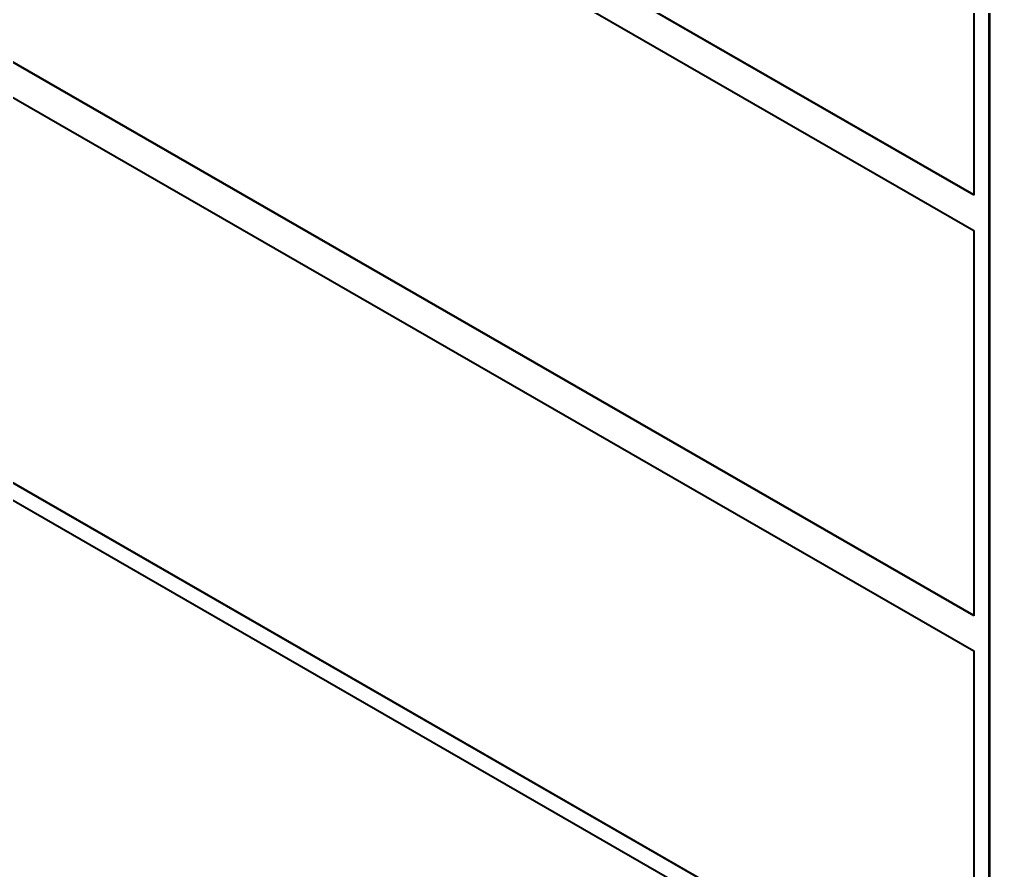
# Model space of a CAD drawing. Header units: millimetres. Extents: x 0 to 4205, y 0 to 2970.
# Drawn here: x 3764.17 to 3769.83, y 2236.86 to 2241.83 of the extents above; entities that cross this region are included whole.
import ezdxf

# ---------------------------------------------------------------- set-up
doc = ezdxf.new("R2010")
doc.units = ezdxf.units.MM
doc.header["$LTSCALE"] = 5
doc.layers.add('가시적인 것(ISO)', color=3, linetype='Continuous', lineweight=40)

msp = doc.modelspace()

# ---------------------------------------------------------------- linework, layer by layer
at = {"layer": '가시적인 것(ISO)'}
for p, q in [((3769.8275, 2255.3647), (3769.8275, 2235.7435)), ((3769.831, 2255.3667), (3769.831, 2235.7456)), ((3769.7391, 2240.8019), (3754.006, 2249.862)), ((3754.0095, 2249.864), (3769.7391, 2240.806)), ((3754.006, 2249.6576), (3769.7391, 2240.5975)), ((3769.7391, 2238.3493), (3754.006, 2247.4094)), ((3754.0095, 2247.4114), (3769.7391, 2238.3533)), ((3754.006, 2247.205), (3769.7391, 2238.1449)), ((3769.7391, 2235.8966), (3754.006, 2244.9567)), ((3754.0095, 2244.9588), (3769.7391, 2235.9007)), ((3769.8275, 2235.7435), (3753.9176, 2244.9054)), ((3769.7391, 2243.0502), (3769.7391, 2240.8019)), ((3769.7391, 2240.5975), (3769.7391, 2238.3493)), ((3769.7391, 2238.1449), (3769.7391, 2235.8966))]:
    msp.add_line(p, q, dxfattribs=at)

doc.saveas('drawing.dxf')
